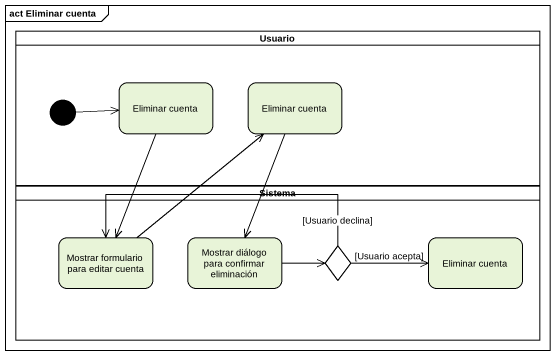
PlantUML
@startuml
mainframe act Eliminar cuenta
hide empty description
state Usuario <<partition>> {
  state "Eliminar cuenta" as Eliminar_cuenta
  state "Eliminar cuenta" as Eliminar_cuenta_2
  [*] -right-> Eliminar_cuenta
}
state Sistema <<partition>> {
  state "Mostrar formulario para editar cuenta" as Mostrar_formulario_para
  state "Mostrar diálogo para confirmar eliminación" as Mostrar_diálogo_para
  state choice1 <<choice>>
  state "Eliminar cuenta" as Eliminar_cuenta_3
}
Eliminar_cuenta --> Mostrar_formulario_para
Eliminar_cuenta_2 --> Mostrar_diálogo_para
Mostrar_formulario_para -up-> Eliminar_cuenta_2
Mostrar_diálogo_para -right-> choice1
choice1 -left-> Mostrar_formulario_para : [Usuario declina]
choice1 -right-> Eliminar_cuenta_3 : [Usuario acepta]
@enduml
